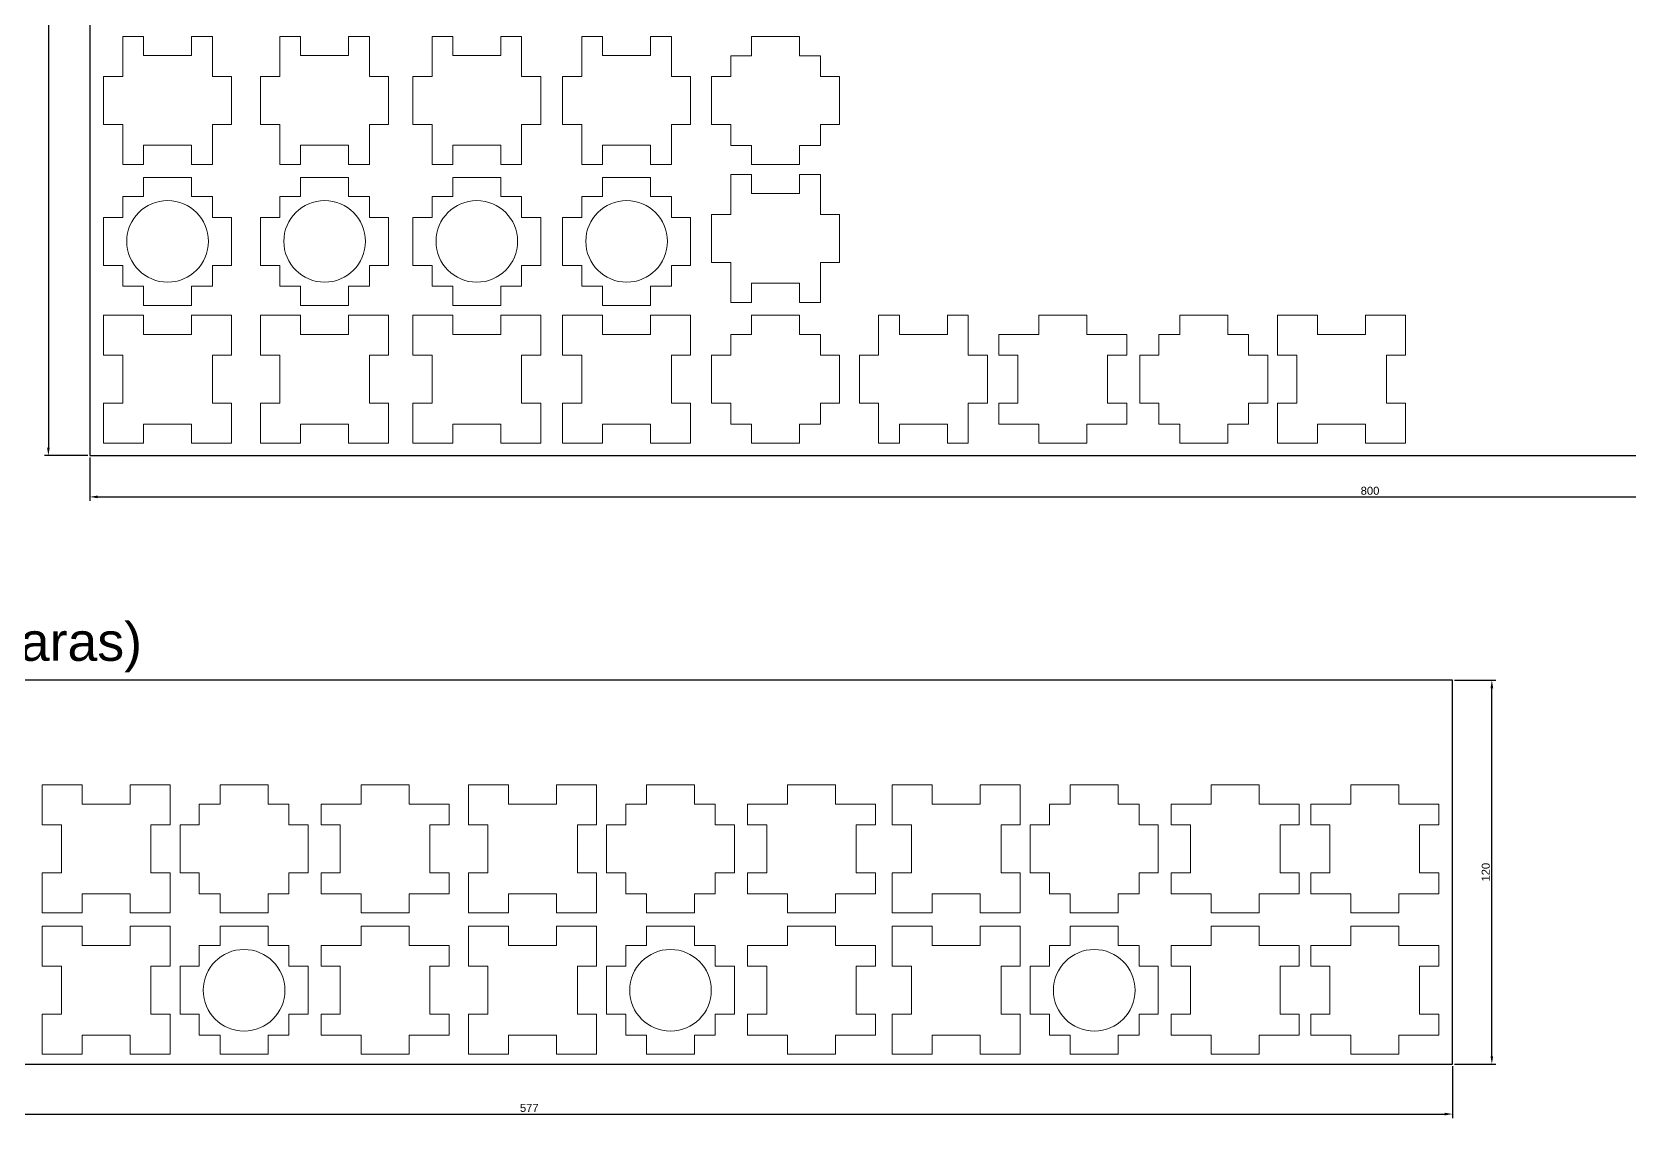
# Model space of a CAD drawing. Header units: millimetres. Extents: x -467 to 1656, y -24 to 1372.
# Drawn here: x 433.1 to 932.1, y -16.8 to 322.6 of the extents above; entities that cross this region are included whole.
import ezdxf

# ---------------------------------------------------------------- set-up
doc = ezdxf.new("R2010")
doc.units = ezdxf.units.MM
doc.layers.get('0').update_dxf_attribs({"plot": 0})
doc.layers.add('Borde', color=7, linetype='Continuous', plot=False)
doc.layers.add('Corte', color=1, linetype='Continuous', lineweight=5)
doc.styles.get("Standard").update_dxf_attribs({"font": 'arial.ttf'})
doc.dimstyles.new('ISO-25', dxfattribs={"dimtxt": 2.5, "dimasz": 2.5, "dimexe": 1.25, "dimexo": 0.625, "dimtad": 1, "dimtxsty": 'Standard', "dimcen": 2.5, "dimadec": 0, "dimazin": 0, "dimtfac": 1, "dimtmove": 0, "dimatfit": 3, "dimfxl": 1, "dimarcsym": 0})

# ---------------------------------------------------------------- blocks, each defined once
blk = doc.blocks.new('*D16')
at = {"color": 0, "lineweight": -2, "transparency": 16777216}
for p, q in [((300, -0.62), (300, -16.84)), ((877, -0.62), (877, -16.84)), ((302.5, -15.59), (874.5, -15.59))]:
    blk.add_line(p, q, dxfattribs=at)
at = {"color": 0, "transparency": 16777216}
for points in [[(302.5, -15.17), (302.5, -16.01), (300, -15.59)], [(874.5, -15.17), (874.5, -16.01), (877, -15.59)]]:
    blk.add_solid(points, dxfattribs=at)
at = {"layer": 'Defpoints', "color": 0, "transparency": 16777216}
for p in [(300, 0), (877, 0), (877, -15.59)]:
    blk.add_point(p, dxfattribs=at)
at = {"color": 0, "transparency": 16777216, "insert": (588.5, -13.69), "char_height": 2.5, "attachment_point": 5}
blk.add_mtext('577', dxfattribs=at)
blk = doc.blocks.new('*D17')
at = {"color": 0, "lineweight": -2, "transparency": 16777216}
for p, q in [((877.63, 120), (890.5, 120)), ((889.25, 2.5), (889.25, 117.5)), ((877.63, 0), (890.5, 0))]:
    blk.add_line(p, q, dxfattribs=at)
at = {"color": 0, "transparency": 16777216}
for points in [[(888.84, 117.5), (889.67, 117.5), (889.25, 120)], [(888.84, 2.5), (889.67, 2.5), (889.25, 0)]]:
    blk.add_solid(points, dxfattribs=at)
at = {"layer": 'Defpoints', "color": 0, "transparency": 16777216}
for p in [(877, 120), (889.25, 120), (877, 0)]:
    blk.add_point(p, dxfattribs=at)
at = {"color": 0, "transparency": 16777216, "insert": (887.35, 60), "char_height": 2.5, "attachment_point": 5, "rotation": 90}
blk.add_mtext('120', dxfattribs=at)
blk = doc.blocks.new('*D53')
at = {"layer": 'Borde', "color": 0, "lineweight": -2, "transparency": 16777216}
for p, q in [((450.56, 670.18), (437.01, 670.18)), ((438.26, 667.68), (438.26, 192.68)), ((450.56, 190.18), (437.01, 190.18))]:
    blk.add_line(p, q, dxfattribs=at)
at = {"layer": 'Borde', "color": 0, "transparency": 16777216}
for points in [[(437.84, 667.68), (438.67, 667.68), (438.26, 670.18)], [(437.84, 192.68), (438.67, 192.68), (438.26, 190.18)]]:
    blk.add_solid(points, dxfattribs=at)
at = {"layer": 'Defpoints', "color": 0, "transparency": 16777216}
for p in [(451.19, 670.18), (438.26, 190.18), (451.19, 190.18)]:
    blk.add_point(p, dxfattribs=at)
at = {"layer": 'Borde', "color": 0, "transparency": 16777216, "insert": (436.36, 430.18), "char_height": 2.5, "attachment_point": 5, "rotation": 90}
blk.add_mtext('480', dxfattribs=at)
blk = doc.blocks.new('*D54')
at = {"layer": 'Borde', "color": 0, "lineweight": -2, "transparency": 16777216}
for p, q in [((451.19, 189.55), (451.19, 176.03)), ((1251.19, 189.55), (1251.19, 176.03)), ((453.69, 177.28), (1248.69, 177.28))]:
    blk.add_line(p, q, dxfattribs=at)
at = {"layer": 'Borde', "color": 0, "transparency": 16777216}
for points in [[(453.69, 177.7), (453.69, 176.86), (451.19, 177.28)], [(1248.69, 177.7), (1248.69, 176.86), (1251.19, 177.28)]]:
    blk.add_solid(points, dxfattribs=at)
at = {"layer": 'Defpoints', "color": 0, "transparency": 16777216}
for p in [(451.19, 190.18), (1251.19, 190.18), (1251.19, 177.28)]:
    blk.add_point(p, dxfattribs=at)
at = {"layer": 'Borde', "color": 0, "transparency": 16777216, "insert": (851.19, 179.18), "char_height": 2.5, "attachment_point": 5}
blk.add_mtext('800', dxfattribs=at)

msp = doc.modelspace()

# ---------------------------------------------------------------- linework, layer by layer
at = {"layer": 'Borde'}
for points in [[(451.186, 190.179), (1251.186, 190.179), (1251.186, 670.179), (451.186, 670.179)], [(300, 0), (877, 0), (877, 120), (300, 120)]]:
    msp.add_lwpolyline(points, close=True, dxfattribs=at)
at = {"layer": 'Corte'}
for p, q in [((461.501, 321.168), (461.501, 308.668)), ((461.501, 321.168), (468.001, 321.168)), ((468.001, 321.168), (468.001, 315.168)), ((483.001, 321.168), (483.001, 315.168)), ((483.001, 321.168), (489.501, 321.168)), ((489.501, 321.168), (489.501, 308.668)), ((510.569, 321.168), (510.569, 308.668)), ((510.569, 321.168), (517.069, 321.168)), ((517.069, 321.168), (517.069, 315.168)), ((532.069, 321.168), (532.069, 315.168)), ((532.069, 321.168), (538.569, 321.168)), ((538.569, 321.168), (538.569, 308.668)), ((558.118, 321.168), (558.118, 308.668)), ((558.118, 321.168), (564.618, 321.168)), ((564.618, 321.168), (564.618, 315.168)), ((579.618, 321.168), (579.618, 315.168)), ((579.618, 321.168), (586.118, 321.168)), ((586.118, 321.168), (586.118, 308.668)), ((604.921, 321.168), (604.921, 308.668)), ((604.921, 321.168), (611.421, 321.168)), ((611.421, 321.168), (611.421, 315.168)), ((626.421, 321.168), (626.421, 315.168)), ((626.421, 321.168), (632.921, 321.168)), ((632.921, 321.168), (632.921, 308.668)), ((657.944, 321.127), (657.944, 315.127)), ((657.944, 321.127), (672.944, 321.127)), ((672.944, 321.127), (672.944, 315.127)), ((468.001, 315.168), (483.001, 315.168)), ((517.069, 315.168), (532.069, 315.168)), ((564.618, 315.168), (579.618, 315.168)), ((611.421, 315.168), (626.421, 315.168)), ((651.444, 315.127), (651.444, 308.627)), ((657.944, 315.127), (651.444, 315.127)), ((672.944, 315.127), (679.444, 315.127)), ((679.444, 315.127), (679.444, 308.627)), ((455.501, 293.668), (455.501, 308.668)), ((455.501, 308.668), (461.501, 308.668)), ((495.501, 308.668), (489.501, 308.668)), ((495.501, 293.668), (495.501, 308.668)), ((504.569, 293.668), (504.569, 308.668)), ((504.569, 308.668), (510.569, 308.668)), ((544.569, 308.668), (538.569, 308.668)), ((544.569, 293.668), (544.569, 308.668)), ((552.118, 293.668), (552.118, 308.668)), ((552.118, 308.668), (558.118, 308.668)), ((592.118, 308.668), (586.118, 308.668)), ((592.118, 293.668), (592.118, 308.668)), ((598.921, 293.668), (598.921, 308.668)), ((598.921, 308.668), (604.921, 308.668)), ((638.921, 308.668), (632.921, 308.668)), ((638.921, 293.668), (638.921, 308.668)), ((645.444, 293.627), (645.444, 308.627)), ((651.444, 308.627), (645.444, 308.627)), ((679.444, 308.627), (685.444, 308.627)), ((685.444, 293.627), (685.444, 308.627)), ((455.501, 293.668), (461.501, 293.668)), ((461.501, 281.168), (461.501, 293.668)), ((495.501, 293.668), (489.501, 293.668)), ((489.501, 281.168), (489.501, 293.668)), ((504.569, 293.668), (510.569, 293.668)), ((510.569, 281.168), (510.569, 293.668)), ((544.569, 293.668), (538.569, 293.668)), ((538.569, 281.168), (538.569, 293.668)), ((552.118, 293.668), (558.118, 293.668)), ((558.118, 281.168), (558.118, 293.668)), ((592.118, 293.668), (586.118, 293.668)), ((586.118, 281.168), (586.118, 293.668)), ((598.921, 293.668), (604.921, 293.668)), ((604.921, 281.168), (604.921, 293.668)), ((638.921, 293.668), (632.921, 293.668)), ((632.921, 281.168), (632.921, 293.668)), ((651.444, 293.627), (645.444, 293.627)), ((651.444, 287.127), (651.444, 293.627)), ((679.444, 293.627), (685.444, 293.627)), ((679.444, 287.127), (679.444, 293.627)), ((468.001, 287.168), (483.001, 287.168)), ((468.001, 281.168), (468.001, 287.168)), ((483.001, 281.168), (483.001, 287.168)), ((517.069, 287.168), (532.069, 287.168)), ((517.069, 281.168), (517.069, 287.168)), ((532.069, 281.168), (532.069, 287.168)), ((564.618, 287.168), (579.618, 287.168)), ((564.618, 281.168), (564.618, 287.168)), ((579.618, 281.168), (579.618, 287.168)), ((611.421, 287.168), (626.421, 287.168)), ((611.421, 281.168), (611.421, 287.168)), ((626.421, 281.168), (626.421, 287.168)), ((657.944, 287.127), (651.444, 287.127)), ((657.944, 281.127), (657.944, 287.127)), ((672.944, 287.127), (679.444, 287.127)), ((672.944, 281.127), (672.944, 287.127)), ((461.501, 281.168), (468.001, 281.168)), ((483.001, 281.168), (489.501, 281.168)), ((510.569, 281.168), (517.069, 281.168)), ((532.069, 281.168), (538.569, 281.168)), ((558.118, 281.168), (564.618, 281.168)), ((579.618, 281.168), (586.118, 281.168)), ((604.921, 281.168), (611.421, 281.168)), ((626.421, 281.168), (632.921, 281.168)), ((657.944, 281.127), (672.944, 281.127)), ((468.001, 277.118), (468.001, 271.118)), ((468.001, 277.118), (483.001, 277.118)), ((483.001, 277.118), (483.001, 271.118)), ((517.069, 277.118), (517.069, 271.118)), ((517.069, 277.118), (532.069, 277.118)), ((532.069, 277.118), (532.069, 271.118)), ((564.618, 277.118), (564.618, 271.118)), ((564.618, 277.118), (579.618, 277.118)), ((579.618, 277.118), (579.618, 271.118)), ((611.421, 277.118), (611.421, 271.118)), ((611.421, 277.118), (626.421, 277.118)), ((626.421, 277.118), (626.421, 271.118)), ((651.444, 278.067), (651.444, 265.567)), ((651.444, 278.067), (657.944, 278.067)), ((657.944, 278.067), (657.944, 272.067)), ((672.944, 278.067), (672.944, 272.067)), ((672.944, 278.067), (679.444, 278.067)), ((679.444, 278.067), (679.444, 265.567)), ((461.501, 271.118), (461.501, 264.618)), ((468.001, 271.118), (461.501, 271.118)), ((483.001, 271.118), (489.501, 271.118)), ((489.501, 271.118), (489.501, 264.618)), ((510.569, 271.118), (510.569, 264.618)), ((517.069, 271.118), (510.569, 271.118)), ((532.069, 271.118), (538.569, 271.118)), ((538.569, 271.118), (538.569, 264.618)), ((558.118, 271.118), (558.118, 264.618)), ((564.618, 271.118), (558.118, 271.118)), ((579.618, 271.118), (586.118, 271.118)), ((586.118, 271.118), (586.118, 264.618)), ((604.921, 271.118), (604.921, 264.618)), ((611.421, 271.118), (604.921, 271.118)), ((626.421, 271.118), (632.921, 271.118)), ((632.921, 271.118), (632.921, 264.618)), ((657.944, 272.067), (672.944, 272.067)), ((455.501, 249.618), (455.501, 264.618)), ((461.501, 264.618), (455.501, 264.618)), ((489.501, 264.618), (495.501, 264.618)), ((495.501, 249.618), (495.501, 264.618)), ((504.569, 249.618), (504.569, 264.618)), ((510.569, 264.618), (504.569, 264.618)), ((538.569, 264.618), (544.569, 264.618)), ((544.569, 249.618), (544.569, 264.618)), ((552.118, 249.618), (552.118, 264.618)), ((558.118, 264.618), (552.118, 264.618)), ((586.118, 264.618), (592.118, 264.618)), ((592.118, 249.618), (592.118, 264.618)), ((598.921, 249.618), (598.921, 264.618)), ((604.921, 264.618), (598.921, 264.618)), ((632.921, 264.618), (638.921, 264.618)), ((638.921, 249.618), (638.921, 264.618)), ((645.444, 250.567), (645.444, 265.567)), ((645.444, 265.567), (651.444, 265.567)), ((685.444, 265.567), (679.444, 265.567)), ((685.444, 250.567), (685.444, 265.567)), ((461.501, 249.618), (455.501, 249.618)), ((461.501, 243.118), (461.501, 249.618)), ((489.501, 249.618), (495.501, 249.618)), ((489.501, 243.118), (489.501, 249.618)), ((510.569, 249.618), (504.569, 249.618)), ((510.569, 243.118), (510.569, 249.618)), ((538.569, 249.618), (544.569, 249.618)), ((538.569, 243.118), (538.569, 249.618)), ((558.118, 249.618), (552.118, 249.618)), ((558.118, 243.118), (558.118, 249.618)), ((586.118, 249.618), (592.118, 249.618)), ((586.118, 243.118), (586.118, 249.618)), ((604.921, 249.618), (598.921, 249.618)), ((604.921, 243.118), (604.921, 249.618)), ((632.921, 249.618), (638.921, 249.618)), ((632.921, 243.118), (632.921, 249.618)), ((645.444, 250.567), (651.444, 250.567)), ((651.444, 238.067), (651.444, 250.567)), ((685.444, 250.567), (679.444, 250.567)), ((679.444, 238.067), (679.444, 250.567)), ((468.001, 243.118), (461.501, 243.118)), ((468.001, 237.118), (468.001, 243.118)), ((483.001, 243.118), (489.501, 243.118)), ((483.001, 237.118), (483.001, 243.118)), ((517.069, 243.118), (510.569, 243.118)), ((517.069, 237.118), (517.069, 243.118)), ((532.069, 243.118), (538.569, 243.118)), ((532.069, 237.118), (532.069, 243.118)), ((564.618, 243.118), (558.118, 243.118)), ((564.618, 237.118), (564.618, 243.118)), ((579.618, 243.118), (586.118, 243.118)), ((579.618, 237.118), (579.618, 243.118)), ((611.421, 243.118), (604.921, 243.118)), ((611.421, 237.118), (611.421, 243.118)), ((626.421, 243.118), (632.921, 243.118)), ((626.421, 237.118), (626.421, 243.118)), ((657.944, 244.067), (672.944, 244.067)), ((657.944, 238.067), (657.944, 244.067)), ((672.944, 238.067), (672.944, 244.067)), ((468.001, 237.118), (483.001, 237.118)), ((517.069, 237.118), (532.069, 237.118)), ((564.618, 237.118), (579.618, 237.118)), ((611.421, 237.118), (626.421, 237.118)), ((651.444, 238.067), (657.944, 238.067)), ((672.944, 238.067), (679.444, 238.067)), ((455.501, 221.517), (455.501, 234.017)), ((455.501, 234.017), (468.001, 234.017)), ((468.001, 234.017), (468.001, 228.017)), ((483.001, 234.017), (483.001, 228.017)), ((483.001, 234.017), (495.501, 234.017)), ((495.501, 221.517), (495.501, 234.017)), ((504.569, 221.517), (504.569, 234.017)), ((504.569, 234.017), (517.069, 234.017)), ((517.069, 234.017), (517.069, 228.017)), ((532.069, 234.017), (532.069, 228.017)), ((532.069, 234.017), (544.569, 234.017)), ((544.569, 221.517), (544.569, 234.017)), ((552.118, 221.517), (552.118, 234.017)), ((552.118, 234.017), (564.618, 234.017)), ((564.618, 234.017), (564.618, 228.017)), ((579.618, 234.017), (579.618, 228.017)), ((579.618, 234.017), (592.118, 234.017)), ((592.118, 221.517), (592.118, 234.017)), ((598.921, 221.517), (598.921, 234.017)), ((598.921, 234.017), (611.421, 234.017)), ((611.421, 234.017), (611.421, 228.017)), ((626.421, 234.017), (626.421, 228.017)), ((626.421, 234.017), (638.921, 234.017)), ((638.921, 221.517), (638.921, 234.017)), ((657.944, 234.017), (657.944, 228.017)), ((657.944, 234.017), (672.944, 234.017)), ((672.944, 234.017), (672.944, 228.017)), ((697.644, 234.017), (697.644, 221.517)), ((697.644, 234.017), (704.144, 234.017)), ((704.144, 234.017), (704.144, 228.017)), ((719.144, 234.017), (719.144, 228.017)), ((719.144, 234.017), (725.644, 234.017)), ((725.644, 234.017), (725.644, 221.517)), ((747.668, 234.017), (747.668, 228.017)), ((762.668, 234.017), (747.668, 234.017)), ((762.668, 234.017), (762.668, 228.017)), ((791.719, 228.017), (791.719, 234.017)), ((806.719, 234.017), (791.719, 234.017)), ((806.719, 228.017), (806.719, 234.017)), ((822.32, 221.517), (822.32, 234.017)), ((834.82, 234.017), (822.32, 234.017)), ((834.82, 234.017), (834.82, 228.017)), ((849.82, 234.017), (849.82, 228.017)), ((862.32, 234.017), (849.82, 234.017)), ((862.32, 221.517), (862.32, 234.017)), ((468.001, 228.017), (483.001, 228.017)), ((517.069, 228.017), (532.069, 228.017)), ((564.618, 228.017), (579.618, 228.017)), ((611.421, 228.017), (626.421, 228.017)), ((651.444, 228.017), (651.444, 221.517)), ((657.944, 228.017), (651.444, 228.017)), ((672.944, 228.017), (679.444, 228.017)), ((679.444, 228.017), (679.444, 221.517)), ((704.144, 228.017), (719.144, 228.017)), ((735.168, 221.517), (735.168, 228.017)), ((735.168, 228.017), (747.668, 228.017)), ((775.168, 228.017), (762.668, 228.017)), ((775.168, 221.517), (775.168, 228.017)), ((785.219, 221.517), (785.219, 228.017)), ((785.219, 228.017), (791.719, 228.017)), ((813.219, 228.017), (806.719, 228.017)), ((813.219, 221.517), (813.219, 228.017)), ((849.82, 228.017), (834.82, 228.017)), ((455.501, 221.517), (461.501, 221.517)), ((461.501, 221.517), (461.501, 206.517)), ((495.501, 221.517), (489.501, 221.517)), ((489.501, 206.517), (489.501, 221.517)), ((504.569, 221.517), (510.569, 221.517)), ((510.569, 221.517), (510.569, 206.517)), ((544.569, 221.517), (538.569, 221.517)), ((538.569, 206.517), (538.569, 221.517)), ((552.118, 221.517), (558.118, 221.517)), ((558.118, 221.517), (558.118, 206.517)), ((592.118, 221.517), (586.118, 221.517)), ((586.118, 206.517), (586.118, 221.517)), ((598.921, 221.517), (604.921, 221.517)), ((604.921, 221.517), (604.921, 206.517)), ((638.921, 221.517), (632.921, 221.517)), ((632.921, 206.517), (632.921, 221.517)), ((645.444, 206.517), (645.444, 221.517)), ((651.444, 221.517), (645.444, 221.517)), ((679.444, 221.517), (685.444, 221.517)), ((685.444, 206.517), (685.444, 221.517)), ((691.644, 206.517), (691.644, 221.517)), ((691.644, 221.517), (697.644, 221.517)), ((731.644, 221.517), (725.644, 221.517)), ((731.644, 206.517), (731.644, 221.517)), ((735.168, 221.517), (741.168, 221.517)), ((741.168, 206.517), (741.168, 221.517)), ((775.168, 221.517), (769.168, 221.517)), ((769.168, 206.517), (769.168, 221.517)), ((779.219, 206.517), (779.219, 221.517)), ((779.219, 221.517), (785.219, 221.517)), ((819.219, 221.517), (813.219, 221.517)), ((819.219, 206.517), (819.219, 221.517)), ((822.32, 221.517), (828.32, 221.517)), ((828.32, 206.517), (828.32, 221.517)), ((862.32, 221.517), (856.32, 221.517)), ((856.32, 221.517), (856.32, 206.517)), ((455.501, 194.017), (455.501, 206.517)), ((455.501, 206.517), (461.501, 206.517)), ((495.501, 206.517), (489.501, 206.517)), ((495.501, 194.017), (495.501, 206.517)), ((504.569, 194.017), (504.569, 206.517)), ((504.569, 206.517), (510.569, 206.517)), ((544.569, 206.517), (538.569, 206.517)), ((544.569, 194.017), (544.569, 206.517)), ((552.118, 194.017), (552.118, 206.517)), ((552.118, 206.517), (558.118, 206.517)), ((592.118, 206.517), (586.118, 206.517)), ((592.118, 194.017), (592.118, 206.517)), ((598.921, 194.017), (598.921, 206.517)), ((598.921, 206.517), (604.921, 206.517)), ((638.921, 206.517), (632.921, 206.517)), ((638.921, 194.017), (638.921, 206.517)), ((651.444, 206.517), (645.444, 206.517)), ((651.444, 200.017), (651.444, 206.517)), ((679.444, 206.517), (685.444, 206.517)), ((679.444, 200.017), (679.444, 206.517)), ((691.644, 206.517), (697.644, 206.517)), ((697.644, 194.017), (697.644, 206.517)), ((731.644, 206.517), (725.644, 206.517)), ((725.644, 194.017), (725.644, 206.517)), ((735.168, 200.017), (735.168, 206.517)), ((735.168, 206.517), (741.168, 206.517)), ((775.168, 206.517), (769.168, 206.517)), ((775.168, 200.017), (775.168, 206.517)), ((779.219, 206.517), (785.219, 206.517)), ((785.219, 206.517), (785.219, 200.017)), ((819.219, 206.517), (813.219, 206.517)), ((813.219, 206.517), (813.219, 200.017)), ((822.32, 194.017), (822.32, 206.517)), ((822.32, 206.517), (828.32, 206.517)), ((862.32, 206.517), (856.32, 206.517)), ((862.32, 194.017), (862.32, 206.517)), ((483.001, 200.017), (468.001, 200.017)), ((468.001, 194.017), (468.001, 200.017)), ((483.001, 194.017), (483.001, 200.017)), ((532.069, 200.017), (517.069, 200.017)), ((517.069, 194.017), (517.069, 200.017)), ((532.069, 194.017), (532.069, 200.017)), ((579.618, 200.017), (564.618, 200.017)), ((564.618, 194.017), (564.618, 200.017)), ((579.618, 194.017), (579.618, 200.017)), ((626.421, 200.017), (611.421, 200.017)), ((611.421, 194.017), (611.421, 200.017)), ((626.421, 194.017), (626.421, 200.017)), ((657.944, 200.017), (651.444, 200.017)), ((657.944, 194.017), (657.944, 200.017)), ((672.944, 200.017), (679.444, 200.017)), ((672.944, 194.017), (672.944, 200.017)), ((704.144, 200.017), (719.144, 200.017)), ((704.144, 194.017), (704.144, 200.017)), ((719.144, 194.017), (719.144, 200.017)), ((735.168, 200.017), (747.668, 200.017)), ((747.668, 194.017), (747.668, 200.017)), ((775.168, 200.017), (762.668, 200.017)), ((762.668, 194.017), (762.668, 200.017)), ((785.219, 200.017), (791.719, 200.017)), ((791.719, 200.017), (791.719, 194.017)), ((813.219, 200.017), (806.719, 200.017)), ((806.719, 200.017), (806.719, 194.017)), ((834.82, 200.017), (849.82, 200.017)), ((834.82, 194.017), (834.82, 200.017)), ((849.82, 194.017), (849.82, 200.017)), ((455.501, 194.017), (468.001, 194.017)), ((483.001, 194.017), (495.501, 194.017)), ((504.569, 194.017), (517.069, 194.017)), ((532.069, 194.017), (544.569, 194.017)), ((552.118, 194.017), (564.618, 194.017)), ((579.618, 194.017), (592.118, 194.017)), ((598.921, 194.017), (611.421, 194.017)), ((626.421, 194.017), (638.921, 194.017)), ((657.944, 194.017), (672.944, 194.017)), ((697.644, 194.017), (704.144, 194.017)), ((719.144, 194.017), (725.644, 194.017)), ((762.668, 194.017), (747.668, 194.017)), ((806.719, 194.017), (791.719, 194.017)), ((834.82, 194.017), (822.32, 194.017)), ((862.32, 194.017), (849.82, 194.017)), ((436.304, 87.259), (436.304, 74.759)), ((436.304, 87.259), (448.804, 87.259)), ((448.804, 87.259), (448.804, 81.259)), ((463.804, 87.259), (463.804, 81.259)), ((463.804, 87.259), (476.304, 87.259)), ((476.304, 87.259), (476.304, 74.759)), ((491.906, 81.259), (491.906, 87.259)), ((491.906, 87.259), (506.906, 87.259)), ((506.906, 81.259), (506.906, 87.259)), ((535.956, 87.259), (535.956, 81.259)), ((535.956, 87.259), (550.956, 87.259)), ((550.956, 87.259), (550.956, 81.259)), ((569.529, 87.259), (569.529, 74.759)), ((569.529, 87.259), (582.029, 87.259)), ((582.029, 87.259), (582.029, 81.259)), ((597.029, 87.259), (597.029, 81.259)), ((597.029, 87.259), (609.529, 87.259)), ((609.529, 87.259), (609.529, 74.759)), ((625.13, 81.259), (625.13, 87.259)), ((625.13, 87.259), (640.13, 87.259)), ((640.13, 81.259), (640.13, 87.259)), ((669.181, 87.259), (669.181, 81.259)), ((669.181, 87.259), (684.181, 87.259)), ((684.181, 87.259), (684.181, 81.259)), ((701.916, 87.259), (701.916, 74.759)), ((701.916, 87.259), (714.416, 87.259)), ((714.416, 87.259), (714.416, 81.259)), ((729.416, 87.259), (729.416, 81.259)), ((729.416, 87.259), (741.916, 87.259)), ((741.916, 87.259), (741.916, 74.759)), ((757.517, 81.259), (757.517, 87.259)), ((757.517, 87.259), (772.517, 87.259)), ((772.517, 81.259), (772.517, 87.259)), ((801.567, 87.259), (801.567, 81.259)), ((801.567, 87.259), (816.567, 87.259)), ((816.567, 87.259), (816.567, 81.259)), ((845.175, 87.259), (845.175, 81.259)), ((860.175, 87.259), (845.175, 87.259)), ((860.175, 87.259), (860.175, 81.259)), ((463.804, 81.259), (448.804, 81.259)), ((485.406, 74.759), (485.406, 81.259)), ((485.406, 81.259), (491.906, 81.259)), ((513.406, 81.259), (506.906, 81.259)), ((513.406, 74.759), (513.406, 81.259)), ((523.456, 81.259), (535.956, 81.259)), ((523.456, 81.259), (523.456, 74.759)), ((563.456, 81.259), (550.956, 81.259)), ((563.456, 81.259), (563.456, 74.759)), ((597.029, 81.259), (582.029, 81.259)), ((618.63, 74.759), (618.63, 81.259)), ((618.63, 81.259), (625.13, 81.259)), ((646.63, 81.259), (640.13, 81.259)), ((646.63, 74.759), (646.63, 81.259)), ((656.681, 81.259), (669.181, 81.259)), ((656.681, 81.259), (656.681, 74.759)), ((696.681, 81.259), (684.181, 81.259)), ((696.681, 81.259), (696.681, 74.759)), ((729.416, 81.259), (714.416, 81.259)), ((751.017, 74.759), (751.017, 81.259)), ((751.017, 81.259), (757.517, 81.259)), ((779.017, 81.259), (772.517, 81.259)), ((779.017, 74.759), (779.017, 81.259)), ((789.067, 81.259), (801.567, 81.259)), ((789.067, 81.259), (789.067, 74.759)), ((829.067, 81.259), (816.567, 81.259)), ((829.067, 81.259), (829.067, 74.759)), ((832.675, 74.759), (832.675, 81.259)), ((832.675, 81.259), (845.175, 81.259)), ((872.675, 81.259), (860.175, 81.259)), ((872.675, 74.759), (872.675, 81.259)), ((436.304, 74.759), (442.304, 74.759)), ((442.304, 59.759), (442.304, 74.759)), ((476.304, 74.759), (470.304, 74.759)), ((470.304, 74.759), (470.304, 59.759)), ((479.406, 74.759), (479.406, 59.759)), ((479.406, 74.759), (485.406, 74.759)), ((519.406, 74.759), (513.406, 74.759)), ((519.406, 74.759), (519.406, 59.759)), ((523.456, 74.759), (529.456, 74.759)), ((529.456, 74.759), (529.456, 59.759)), ((563.456, 74.759), (557.456, 74.759)), ((557.456, 74.759), (557.456, 59.759)), ((569.529, 74.759), (575.529, 74.759)), ((575.529, 59.759), (575.529, 74.759)), ((609.529, 74.759), (603.529, 74.759)), ((603.529, 74.759), (603.529, 59.759)), ((612.63, 74.759), (612.63, 59.759)), ((612.63, 74.759), (618.63, 74.759)), ((652.63, 74.759), (646.63, 74.759)), ((652.63, 74.759), (652.63, 59.759)), ((656.681, 74.759), (662.681, 74.759)), ((662.681, 74.759), (662.681, 59.759)), ((696.681, 74.759), (690.681, 74.759)), ((690.681, 74.759), (690.681, 59.759)), ((701.916, 74.759), (707.916, 74.759)), ((707.916, 59.759), (707.916, 74.759)), ((741.916, 74.759), (735.916, 74.759)), ((735.916, 74.759), (735.916, 59.759)), ((745.017, 74.759), (745.017, 59.759)), ((745.017, 74.759), (751.017, 74.759)), ((785.017, 74.759), (779.017, 74.759)), ((785.017, 74.759), (785.017, 59.759)), ((789.067, 74.759), (795.067, 74.759)), ((795.067, 74.759), (795.067, 59.759)), ((829.067, 74.759), (823.067, 74.759)), ((823.067, 74.759), (823.067, 59.759)), ((832.675, 74.759), (838.675, 74.759)), ((838.675, 59.759), (838.675, 74.759)), ((872.675, 74.759), (866.675, 74.759)), ((866.675, 59.759), (866.675, 74.759)), ((436.304, 59.759), (436.304, 47.259)), ((436.304, 59.759), (442.304, 59.759)), ((476.304, 59.759), (470.304, 59.759)), ((476.304, 59.759), (476.304, 47.259)), ((479.406, 59.759), (485.406, 59.759)), ((485.406, 59.759), (485.406, 53.259)), ((519.406, 59.759), (513.406, 59.759)), ((513.406, 59.759), (513.406, 53.259)), ((523.456, 59.759), (523.456, 53.259)), ((523.456, 59.759), (529.456, 59.759)), ((563.456, 59.759), (557.456, 59.759)), ((563.456, 59.759), (563.456, 53.259)), ((569.529, 59.759), (569.529, 47.259)), ((569.529, 59.759), (575.529, 59.759)), ((609.529, 59.759), (603.529, 59.759)), ((609.529, 59.759), (609.529, 47.259)), ((612.63, 59.759), (618.63, 59.759)), ((618.63, 59.759), (618.63, 53.259)), ((652.63, 59.759), (646.63, 59.759)), ((646.63, 59.759), (646.63, 53.259)), ((656.681, 59.759), (656.681, 53.259)), ((656.681, 59.759), (662.681, 59.759)), ((696.681, 59.759), (690.681, 59.759)), ((696.681, 59.759), (696.681, 53.259)), ((701.916, 59.759), (701.916, 47.259)), ((701.916, 59.759), (707.916, 59.759)), ((741.916, 59.759), (735.916, 59.759)), ((741.916, 59.759), (741.916, 47.259)), ((745.017, 59.759), (751.017, 59.759)), ((751.017, 59.759), (751.017, 53.259)), ((785.017, 59.759), (779.017, 59.759)), ((779.017, 59.759), (779.017, 53.259)), ((789.067, 59.759), (789.067, 53.259)), ((789.067, 59.759), (795.067, 59.759)), ((829.067, 59.759), (823.067, 59.759)), ((829.067, 59.759), (829.067, 53.259)), ((832.675, 53.259), (832.675, 59.759)), ((832.675, 59.759), (838.675, 59.759)), ((872.675, 59.759), (866.675, 59.759)), ((872.675, 53.259), (872.675, 59.759)), ((448.804, 53.259), (463.804, 53.259)), ((448.804, 47.259), (448.804, 53.259)), ((463.804, 47.259), (463.804, 53.259)), ((485.406, 53.259), (491.906, 53.259)), ((491.906, 53.259), (491.906, 47.259)), ((513.406, 53.259), (506.906, 53.259)), ((506.906, 53.259), (506.906, 47.259)), ((523.456, 53.259), (535.956, 53.259)), ((535.956, 47.259), (535.956, 53.259)), ((563.456, 53.259), (550.956, 53.259)), ((550.956, 47.259), (550.956, 53.259)), ((582.029, 53.259), (597.029, 53.259)), ((582.029, 47.259), (582.029, 53.259)), ((597.029, 47.259), (597.029, 53.259)), ((618.63, 53.259), (625.13, 53.259)), ((625.13, 53.259), (625.13, 47.259)), ((646.63, 53.259), (640.13, 53.259)), ((640.13, 53.259), (640.13, 47.259)), ((656.681, 53.259), (669.181, 53.259)), ((669.181, 47.259), (669.181, 53.259)), ((696.681, 53.259), (684.181, 53.259)), ((684.181, 47.259), (684.181, 53.259)), ((714.416, 53.259), (729.416, 53.259)), ((714.416, 47.259), (714.416, 53.259)), ((729.416, 47.259), (729.416, 53.259)), ((751.017, 53.259), (757.517, 53.259)), ((757.517, 53.259), (757.517, 47.259)), ((779.017, 53.259), (772.517, 53.259)), ((772.517, 53.259), (772.517, 47.259)), ((789.067, 53.259), (801.567, 53.259)), ((801.567, 47.259), (801.567, 53.259)), ((829.067, 53.259), (816.567, 53.259)), ((816.567, 47.259), (816.567, 53.259)), ((832.675, 53.259), (845.175, 53.259)), ((845.175, 47.259), (845.175, 53.259)), ((872.675, 53.259), (860.175, 53.259)), ((860.175, 47.259), (860.175, 53.259)), ((436.304, 47.259), (448.804, 47.259)), ((463.804, 47.259), (476.304, 47.259)), ((491.906, 47.259), (506.906, 47.259)), ((535.956, 47.259), (550.956, 47.259)), ((569.529, 47.259), (582.029, 47.259)), ((597.029, 47.259), (609.529, 47.259)), ((625.13, 47.259), (640.13, 47.259)), ((669.181, 47.259), (684.181, 47.259)), ((701.916, 47.259), (714.416, 47.259)), ((729.416, 47.259), (741.916, 47.259)), ((757.517, 47.259), (772.517, 47.259)), ((801.567, 47.259), (816.567, 47.259)), ((860.175, 47.259), (845.175, 47.259)), ((436.304, 43.096), (436.304, 30.596)), ((436.304, 43.096), (448.804, 43.096)), ((448.804, 43.096), (448.804, 37.096)), ((463.804, 43.096), (463.804, 37.096)), ((463.804, 43.096), (476.304, 43.096)), ((476.304, 43.096), (476.304, 30.596)), ((491.906, 37.096), (491.906, 43.096)), ((491.906, 43.096), (506.906, 43.096)), ((506.906, 37.096), (506.906, 43.096)), ((535.956, 43.096), (535.956, 37.096)), ((535.956, 43.096), (550.956, 43.096)), ((550.956, 43.096), (550.956, 37.096)), ((569.529, 43.096), (569.529, 30.596)), ((569.529, 43.096), (582.029, 43.096)), ((582.029, 43.096), (582.029, 37.096)), ((597.029, 43.096), (597.029, 37.096)), ((597.029, 43.096), (609.529, 43.096)), ((609.529, 43.096), (609.529, 30.596)), ((625.13, 37.096), (625.13, 43.096)), ((625.13, 43.096), (640.13, 43.096)), ((640.13, 37.096), (640.13, 43.096)), ((669.181, 43.096), (669.181, 37.096)), ((669.181, 43.096), (684.181, 43.096)), ((684.181, 43.096), (684.181, 37.096)), ((701.916, 43.096), (701.916, 30.596)), ((701.916, 43.096), (714.416, 43.096)), ((714.416, 43.096), (714.416, 37.096)), ((729.416, 43.096), (729.416, 37.096)), ((729.416, 43.096), (741.916, 43.096)), ((741.916, 43.096), (741.916, 30.596)), ((757.517, 37.096), (757.517, 43.096)), ((757.517, 43.096), (772.517, 43.096)), ((772.517, 37.096), (772.517, 43.096)), ((801.567, 43.096), (801.567, 37.096)), ((801.567, 43.096), (816.567, 43.096)), ((816.567, 43.096), (816.567, 37.096)), ((845.175, 43.096), (845.175, 37.096)), ((860.175, 43.096), (845.175, 43.096)), ((860.175, 43.096), (860.175, 37.096)), ((463.804, 37.096), (448.804, 37.096)), ((485.406, 30.596), (485.406, 37.096)), ((485.406, 37.096), (491.906, 37.096)), ((513.406, 37.096), (506.906, 37.096)), ((513.406, 30.596), (513.406, 37.096)), ((523.456, 37.096), (535.956, 37.096)), ((523.456, 37.096), (523.456, 30.596)), ((563.456, 37.096), (550.956, 37.096)), ((563.456, 37.096), (563.456, 30.596)), ((597.029, 37.096), (582.029, 37.096)), ((618.63, 30.596), (618.63, 37.096)), ((618.63, 37.096), (625.13, 37.096)), ((646.63, 37.096), (640.13, 37.096)), ((646.63, 30.596), (646.63, 37.096)), ((656.681, 37.096), (669.181, 37.096)), ((656.681, 37.096), (656.681, 30.596)), ((696.681, 37.096), (684.181, 37.096)), ((696.681, 37.096), (696.681, 30.596)), ((729.416, 37.096), (714.416, 37.096)), ((751.017, 30.596), (751.017, 37.096)), ((751.017, 37.096), (757.517, 37.096)), ((779.017, 37.096), (772.517, 37.096)), ((779.017, 30.596), (779.017, 37.096)), ((789.067, 37.096), (801.567, 37.096)), ((789.067, 37.096), (789.067, 30.596)), ((829.067, 37.096), (816.567, 37.096)), ((829.067, 37.096), (829.067, 30.596)), ((832.675, 30.596), (832.675, 37.096)), ((832.675, 37.096), (845.175, 37.096)), ((872.675, 37.096), (860.175, 37.096)), ((872.675, 30.596), (872.675, 37.096)), ((436.304, 30.596), (442.304, 30.596)), ((442.304, 15.596), (442.304, 30.596)), ((476.304, 30.596), (470.304, 30.596)), ((470.304, 30.596), (470.304, 15.596)), ((479.406, 30.596), (479.406, 15.596)), ((479.406, 30.596), (485.406, 30.596)), ((519.406, 30.596), (513.406, 30.596)), ((519.406, 30.596), (519.406, 15.596)), ((523.456, 30.596), (529.456, 30.596)), ((529.456, 30.596), (529.456, 15.596)), ((563.456, 30.596), (557.456, 30.596)), ((557.456, 30.596), (557.456, 15.596)), ((569.529, 30.596), (575.529, 30.596)), ((575.529, 15.596), (575.529, 30.596)), ((609.529, 30.596), (603.529, 30.596)), ((603.529, 30.596), (603.529, 15.596)), ((612.63, 30.596), (612.63, 15.596)), ((612.63, 30.596), (618.63, 30.596)), ((652.63, 30.596), (646.63, 30.596)), ((652.63, 30.596), (652.63, 15.596)), ((656.681, 30.596), (662.681, 30.596)), ((662.681, 30.596), (662.681, 15.596)), ((696.681, 30.596), (690.681, 30.596)), ((690.681, 30.596), (690.681, 15.596)), ((701.916, 30.596), (707.916, 30.596)), ((707.916, 15.596), (707.916, 30.596)), ((741.916, 30.596), (735.916, 30.596)), ((735.916, 30.596), (735.916, 15.596)), ((745.017, 30.596), (745.017, 15.596)), ((745.017, 30.596), (751.017, 30.596)), ((785.017, 30.596), (779.017, 30.596)), ((785.017, 30.596), (785.017, 15.596)), ((789.067, 30.596), (795.067, 30.596)), ((795.067, 30.596), (795.067, 15.596)), ((829.067, 30.596), (823.067, 30.596)), ((823.067, 30.596), (823.067, 15.596)), ((832.675, 30.596), (838.675, 30.596)), ((838.675, 15.596), (838.675, 30.596)), ((872.675, 30.596), (866.675, 30.596)), ((866.675, 15.596), (866.675, 30.596)), ((436.304, 15.596), (436.304, 3.096)), ((436.304, 15.596), (442.304, 15.596)), ((476.304, 15.596), (470.304, 15.596)), ((476.304, 15.596), (476.304, 3.096)), ((479.406, 15.596), (485.406, 15.596)), ((485.406, 15.596), (485.406, 9.096)), ((519.406, 15.596), (513.406, 15.596)), ((513.406, 15.596), (513.406, 9.096)), ((523.456, 15.596), (523.456, 9.096)), ((523.456, 15.596), (529.456, 15.596)), ((563.456, 15.596), (557.456, 15.596)), ((563.456, 15.596), (563.456, 9.096)), ((569.529, 15.596), (569.529, 3.096)), ((569.529, 15.596), (575.529, 15.596)), ((609.529, 15.596), (603.529, 15.596)), ((609.529, 15.596), (609.529, 3.096)), ((612.63, 15.596), (618.63, 15.596)), ((618.63, 15.596), (618.63, 9.096)), ((652.63, 15.596), (646.63, 15.596)), ((646.63, 15.596), (646.63, 9.096)), ((656.681, 15.596), (656.681, 9.096)), ((656.681, 15.596), (662.681, 15.596)), ((696.681, 15.596), (690.681, 15.596)), ((696.681, 15.596), (696.681, 9.096)), ((701.916, 15.596), (701.916, 3.096)), ((701.916, 15.596), (707.916, 15.596)), ((741.916, 15.596), (735.916, 15.596)), ((741.916, 15.596), (741.916, 3.096)), ((745.017, 15.596), (751.017, 15.596)), ((751.017, 15.596), (751.017, 9.096)), ((785.017, 15.596), (779.017, 15.596)), ((779.017, 15.596), (779.017, 9.096)), ((789.067, 15.596), (789.067, 9.096)), ((789.067, 15.596), (795.067, 15.596)), ((829.067, 15.596), (823.067, 15.596)), ((829.067, 15.596), (829.067, 9.096)), ((832.675, 9.096), (832.675, 15.596)), ((832.675, 15.596), (838.675, 15.596)), ((872.675, 15.596), (866.675, 15.596)), ((872.675, 9.096), (872.675, 15.596)), ((448.804, 9.096), (463.804, 9.096)), ((448.804, 3.096), (448.804, 9.096)), ((463.804, 3.096), (463.804, 9.096)), ((485.406, 9.096), (491.906, 9.096)), ((491.906, 9.096), (491.906, 3.096)), ((513.406, 9.096), (506.906, 9.096)), ((506.906, 9.096), (506.906, 3.096)), ((523.456, 9.096), (535.956, 9.096)), ((535.956, 3.096), (535.956, 9.096)), ((563.456, 9.096), (550.956, 9.096)), ((550.956, 3.096), (550.956, 9.096)), ((582.029, 9.096), (597.029, 9.096)), ((582.029, 3.096), (582.029, 9.096)), ((597.029, 3.096), (597.029, 9.096)), ((618.63, 9.096), (625.13, 9.096)), ((625.13, 9.096), (625.13, 3.096)), ((646.63, 9.096), (640.13, 9.096)), ((640.13, 9.096), (640.13, 3.096)), ((656.681, 9.096), (669.181, 9.096)), ((669.181, 3.096), (669.181, 9.096)), ((696.681, 9.096), (684.181, 9.096)), ((684.181, 3.096), (684.181, 9.096)), ((714.416, 9.096), (729.416, 9.096)), ((714.416, 3.096), (714.416, 9.096)), ((729.416, 3.096), (729.416, 9.096)), ((751.017, 9.096), (757.517, 9.096)), ((757.517, 9.096), (757.517, 3.096)), ((779.017, 9.096), (772.517, 9.096)), ((772.517, 9.096), (772.517, 3.096)), ((789.067, 9.096), (801.567, 9.096)), ((801.567, 3.096), (801.567, 9.096)), ((829.067, 9.096), (816.567, 9.096)), ((816.567, 3.096), (816.567, 9.096)), ((832.675, 9.096), (845.175, 9.096)), ((845.175, 3.096), (845.175, 9.096)), ((872.675, 9.096), (860.175, 9.096)), ((860.175, 3.096), (860.175, 9.096)), ((436.304, 3.096), (448.804, 3.096)), ((463.804, 3.096), (476.304, 3.096)), ((491.906, 3.096), (506.906, 3.096)), ((535.956, 3.096), (550.956, 3.096)), ((569.529, 3.096), (582.029, 3.096)), ((597.029, 3.096), (609.529, 3.096)), ((625.13, 3.096), (640.13, 3.096)), ((669.181, 3.096), (684.181, 3.096)), ((701.916, 3.096), (714.416, 3.096)), ((729.416, 3.096), (741.916, 3.096)), ((757.517, 3.096), (772.517, 3.096)), ((801.567, 3.096), (816.567, 3.096)), ((860.175, 3.096), (845.175, 3.096))]:
    msp.add_line(p, q, dxfattribs=at)
for centre in [(475.501, 257.118), (524.569, 257.118), (572.118, 257.118), (618.921, 257.118), (499.406, 23.096), (632.63, 23.096), (765.017, 23.096)]:
    msp.add_circle(centre, 12.75, dxfattribs=at)

# ---------------------------------------------------------------- texts
at = {"insert": (300.755, 138.048), "char_height": 12, "attachment_point": 1}
msp.add_mtext_dynamic_manual_height_columns('Lámina 4 (4 y 2 caras)', width=273.96321, gutter_width=12.5, heights=[0], dxfattribs=at)

# ---------------------------------------------------------------- dimensions: what is measured, and where the dimension line sits
dim = msp.add_linear_dim(base=(889.253, 120), p1=(877, 0), p2=(877, 120), angle=90, dimstyle='ISO-25')
dim.commit()
dim.dimension.update_dxf_attribs({"geometry": '*D17', "text_midpoint": (887.351, 60)})
dim = msp.add_linear_dim(base=(877, -15.59), p1=(300, 0), p2=(877, 0), dimstyle='ISO-25')
dim.commit()
dim.dimension.update_dxf_attribs({"geometry": '*D16', "text_midpoint": (588.5, -13.694)})
at = {"layer": 'Borde'}
dim = msp.add_linear_dim(base=(438.257, 190.179), p1=(451.186, 670.179), p2=(451.186, 190.179), angle=90, dimstyle='ISO-25', dxfattribs=at)
dim.commit()
dim.dimension.update_dxf_attribs({"geometry": '*D53', "text_midpoint": (436.356, 430.179)})
dim = msp.add_linear_dim(base=(1251.186, 177.279), p1=(451.186, 190.179), p2=(1251.186, 190.179), dimstyle='ISO-25', dxfattribs=at)
dim.commit()
dim.dimension.update_dxf_attribs({"geometry": '*D54', "text_midpoint": (851.186, 179.181)})

doc.saveas('drawing.dxf')
